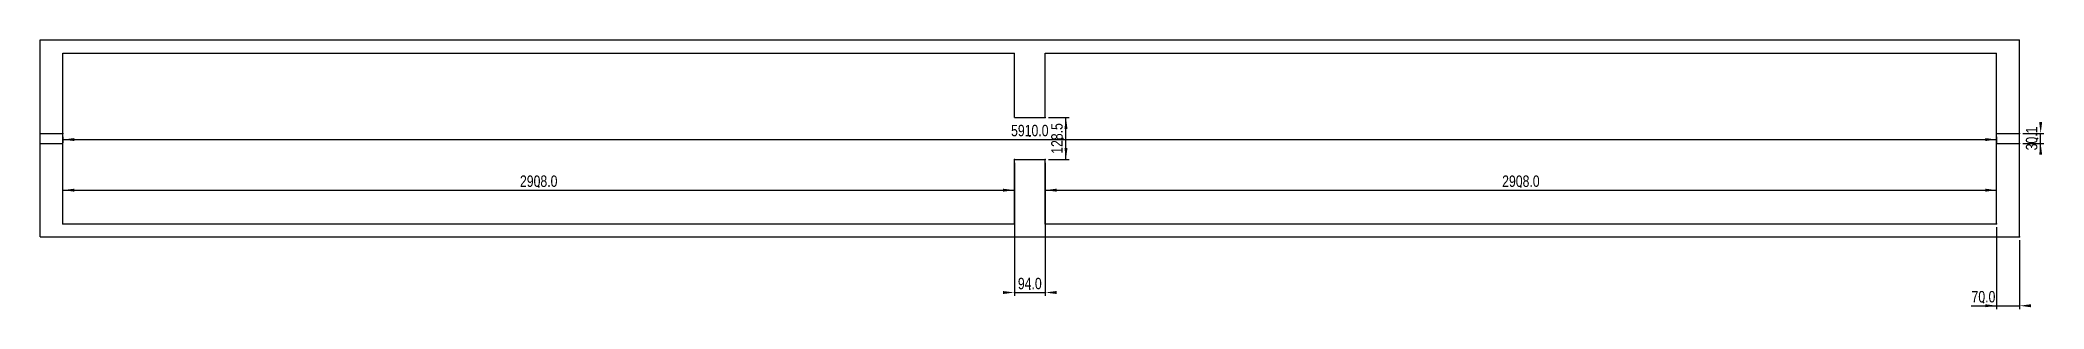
# Model space of a CAD drawing. Extents: x 0 to 612, y -22 to 60.
import ezdxf
from ezdxf.enums import TextEntityAlignment as Align

# ---------------------------------------------------------------- set-up
doc = ezdxf.new("R2010")
doc.units = 0
doc.header["$LTSCALE"] = 25
doc.linetypes.add('HIDDEN', pattern=[1.5, 1.2, -0.3])
doc.layers.get('0').update_dxf_attribs({"linetype": 'CONTINUOUS'})
doc.layers.add('LAYER_0001', color=7, linetype='CONTINUOUS')
doc.dimstyles.get("Standard").update_dxf_attribs({"dimtxt": 3.5, "dimasz": 3.5, "dimexe": 0, "dimexo": 0.1, "dimgap": 0.09, "dimtad": 0, "dimzin": 4, "dimcen": 1.5, "dimazin": 3, "dimtfac": 1, "dimtofl": 0, "dimtmove": 0, "dimatfit": 3})

# ---------------------------------------------------------------- blocks, each defined once
blk = doc.blocks.new('*D0')
at = {"color": 1}
for p, q in [((297.8, 22.73), (297.8, -18.03)), ((307.2, 22.73), (307.2, -18.03)), ((297.8, -17.03), (307.2, -17.03))]:
    blk.add_line(p, q, dxfattribs=at)
for p in [(297.8, 23.73), (307.2, 23.73), (302.5, -16.03)]:
    blk.add_point(p, dxfattribs=at)
for points in [[(297.8, -17.03), (294.3, -17.49), (294.3, -16.57)], [(307.2, -17.03), (310.7, -16.57), (310.7, -17.49)]]:
    blk.add_solid(points, dxfattribs=at)
at = {"color": 0, "linetype": 'CONTINUOUS', "width": 0.8}
blk.add_text('94.0', height=3.5, dxfattribs=at).set_placement((302.5, -14.27), align=Align.MIDDLE_CENTER)
blk = doc.blocks.new('*D1')
at = {"color": 1}
for p, q in [((598, 3), (598, -22.08)), ((605, -1), (605, -22.08)), ((590.26, -21.08), (605, -21.08))]:
    blk.add_line(p, q, dxfattribs=at)
for p in [(598, 4), (605, 0), (593.97, -20.08)]:
    blk.add_point(p, dxfattribs=at)
for points in [[(598, -21.08), (594.5, -21.54), (594.5, -20.62)], [(605, -21.08), (608.5, -20.62), (608.5, -21.54)]]:
    blk.add_solid(points, dxfattribs=at)
at = {"color": 0, "linetype": 'CONTINUOUS', "width": 0.8}
blk.add_text('70.0', height=3.5, dxfattribs=at).set_placement((593.97, -18.31), align=Align.MIDDLE_CENTER)
blk = doc.blocks.new('*D2')
at = {"color": 1}
for p, q in [((7, 5), (7, 15.31)), ((7, 14.31), (297.8, 14.31)), ((297.8, 5), (297.8, 15.31))]:
    blk.add_line(p, q, dxfattribs=at)
for p in [(152.4, 15.31), (7, 4), (297.8, 4)]:
    blk.add_point(p, dxfattribs=at)
for points in [[(7, 14.31), (10.5, 14.77), (10.5, 13.85)], [(297.8, 14.31), (294.3, 13.85), (294.3, 14.77)]]:
    blk.add_solid(points, dxfattribs=at)
at = {"color": 0, "linetype": 'CONTINUOUS', "width": 0.8}
blk.add_text('2908.0', height=3.5, dxfattribs=at).set_placement((152.4, 17.07), align=Align.MIDDLE_CENTER)
blk = doc.blocks.new('*D3')
at = {"color": 1}
for p, q in [((307.2, 5), (307.2, 15.31)), ((307.2, 14.31), (598, 14.31)), ((598, 5), (598, 15.31))]:
    blk.add_line(p, q, dxfattribs=at)
for p in [(452.6, 15.31), (307.2, 4), (598, 4)]:
    blk.add_point(p, dxfattribs=at)
for points in [[(307.2, 14.31), (310.7, 14.77), (310.7, 13.85)], [(598, 14.31), (594.5, 13.85), (594.5, 14.77)]]:
    blk.add_solid(points, dxfattribs=at)
at = {"color": 0, "linetype": 'CONTINUOUS', "width": 0.8}
blk.add_text('2908.0', height=3.5, dxfattribs=at).set_placement((452.6, 17.07), align=Align.MIDDLE_CENTER)
blk = doc.blocks.new('*D4')
at = {"color": 1}
for p, q in [((7, 30.66), (7, 28.81)), ((598, 30.66), (598, 28.81)), ((7, 29.81), (598, 29.81))]:
    blk.add_line(p, q, dxfattribs=at)
for p in [(7, 31.66), (302.5, 30.81), (598, 31.66)]:
    blk.add_point(p, dxfattribs=at)
for points in [[(7, 29.81), (10.5, 30.27), (10.5, 29.35)], [(598, 29.81), (594.5, 29.35), (594.5, 30.27)]]:
    blk.add_solid(points, dxfattribs=at)
at = {"color": 0, "linetype": 'CONTINUOUS', "width": 0.8}
blk.add_text('5910.0', height=3.5, dxfattribs=at).set_placement((302.5, 32.57), align=Align.MIDDLE_CENTER)
blk = doc.blocks.new('*D5')
at = {"color": 1}
for p, q in [((606, 31.66), (612.46, 31.66)), ((611.46, 26.45), (611.46, 31.66)), ((606, 28.64), (612.46, 28.64))]:
    blk.add_line(p, q, dxfattribs=at)
for p in [(605, 31.66), (605, 28.64), (610.46, 30.15)]:
    blk.add_point(p, dxfattribs=at)
for points in [[(611.46, 31.66), (611, 35.16), (611.92, 35.16)], [(611.46, 28.64), (611.92, 25.14), (611, 25.14)]]:
    blk.add_solid(points, dxfattribs=at)
at = {"color": 0, "linetype": 'CONTINUOUS', "width": 0.8}
blk.add_text('30.1', height=3.5, rotation=90, dxfattribs=at).set_placement((608.69, 30.15), align=Align.MIDDLE_CENTER)
blk = doc.blocks.new('*D6')
at = {"color": 1}
for p, q in [((308.2, 36.58), (314.55, 36.58)), ((313.55, 23.73), (313.55, 36.58)), ((308.2, 23.73), (314.55, 23.73))]:
    blk.add_line(p, q, dxfattribs=at)
for p in [(307.2, 36.58), (312.55, 30.15), (307.2, 23.73)]:
    blk.add_point(p, dxfattribs=at)
for points in [[(313.55, 36.58), (314.01, 33.08), (313.09, 33.08)], [(313.55, 23.73), (313.09, 27.23), (314.01, 27.23)]]:
    blk.add_solid(points, dxfattribs=at)
at = {"color": 0, "linetype": 'CONTINUOUS', "width": 0.8}
blk.add_text('128.5', height=3.5, rotation=90, dxfattribs=at).set_placement((310.79, 30.15), align=Align.MIDDLE_CENTER)

msp = doc.modelspace()

# ---------------------------------------------------------------- linework, layer by layer
at = {"layer": 'LAYER_0001', "color": 1, "linetype": 'CONTINUOUS'}
for p, q in [((0, 60.3), (605, 60.3)), ((0, 0), (0, 60.3)), ((7, 4), (7, 56.3)), ((7, 56.3), (297.8, 56.3)), ((297.8, 36.575), (297.8, 56.3)), ((307.2, 36.575), (307.2, 56.3)), ((307.2, 56.3), (598, 56.3)), ((598, 4), (598, 56.3)), ((605, 0), (605, 60.3)), ((297.8, 36.575), (307.2, 36.575)), ((297.8, 23.725), (307.2, 23.725)), ((297.8, 4), (297.8, 23.725)), ((307.2, 4), (307.2, 23.725)), ((0, 0), (605, 0)), ((7, 4), (297.8, 4)), ((307.2, 4), (598, 4))]:
    msp.add_line(p, q, dxfattribs=at)
at = {"layer": 'LAYER_0001', "color": 1, "linetype": 'HIDDEN'}
for p, q in [((0, 31.655), (7, 31.655)), ((598, 31.655), (605, 31.655)), ((0, 28.645), (7, 28.645)), ((598, 28.645), (605, 28.645))]:
    msp.add_line(p, q, dxfattribs=at)

# ---------------------------------------------------------------- dimensions: what is measured, and where the dimension line sits
at = {"layer": 'LAYER_0001', "color": 1, "linetype": 'CONTINUOUS'}
for base, p1, p2, text, picture, middle in [((598, 34.337), (7, 31.655), (598, 31.655), '5910.0', '*D4', (302.5, 32.573)), ((297.8, 18.838), (7, 4), (297.8, 4), '2908.0', '*D2', (152.4, 17.074)), ((307.2, -12.504), (297.8, 23.725), (307.2, 23.725), '94.0', '*D0', (302.5, -14.268)), ((598, 18.838), (307.2, 4), (598, 4), '2908.0', '*D3', (452.6, 17.074)), ((605, -16.549), (598, 4), (605, 0), '70.0', '*D1', (593.966, -18.313))]:
    dim = msp.add_linear_dim(base=base, p1=p1, p2=p2, text=text, dimstyle='Standard', dxfattribs=at)
    dim.commit()
    dim.dimension.update_dxf_attribs({"geometry": picture, "text_midpoint": middle})
for base, p1, p2, text, picture, middle in [((312.554, 36.575), (307.2, 23.725), (307.2, 36.575), '128.5', '*D6', (310.79, 30.15)), ((610.456, 31.655), (605, 28.645), (605, 31.655), '30.1', '*D5', (608.692, 30.15))]:
    dim = msp.add_linear_dim(base=base, p1=p1, p2=p2, angle=90, text=text, dimstyle='Standard', dxfattribs=at)
    dim.commit()
    dim.dimension.update_dxf_attribs({"geometry": picture, "text_midpoint": middle})

doc.saveas('drawing.dxf')
